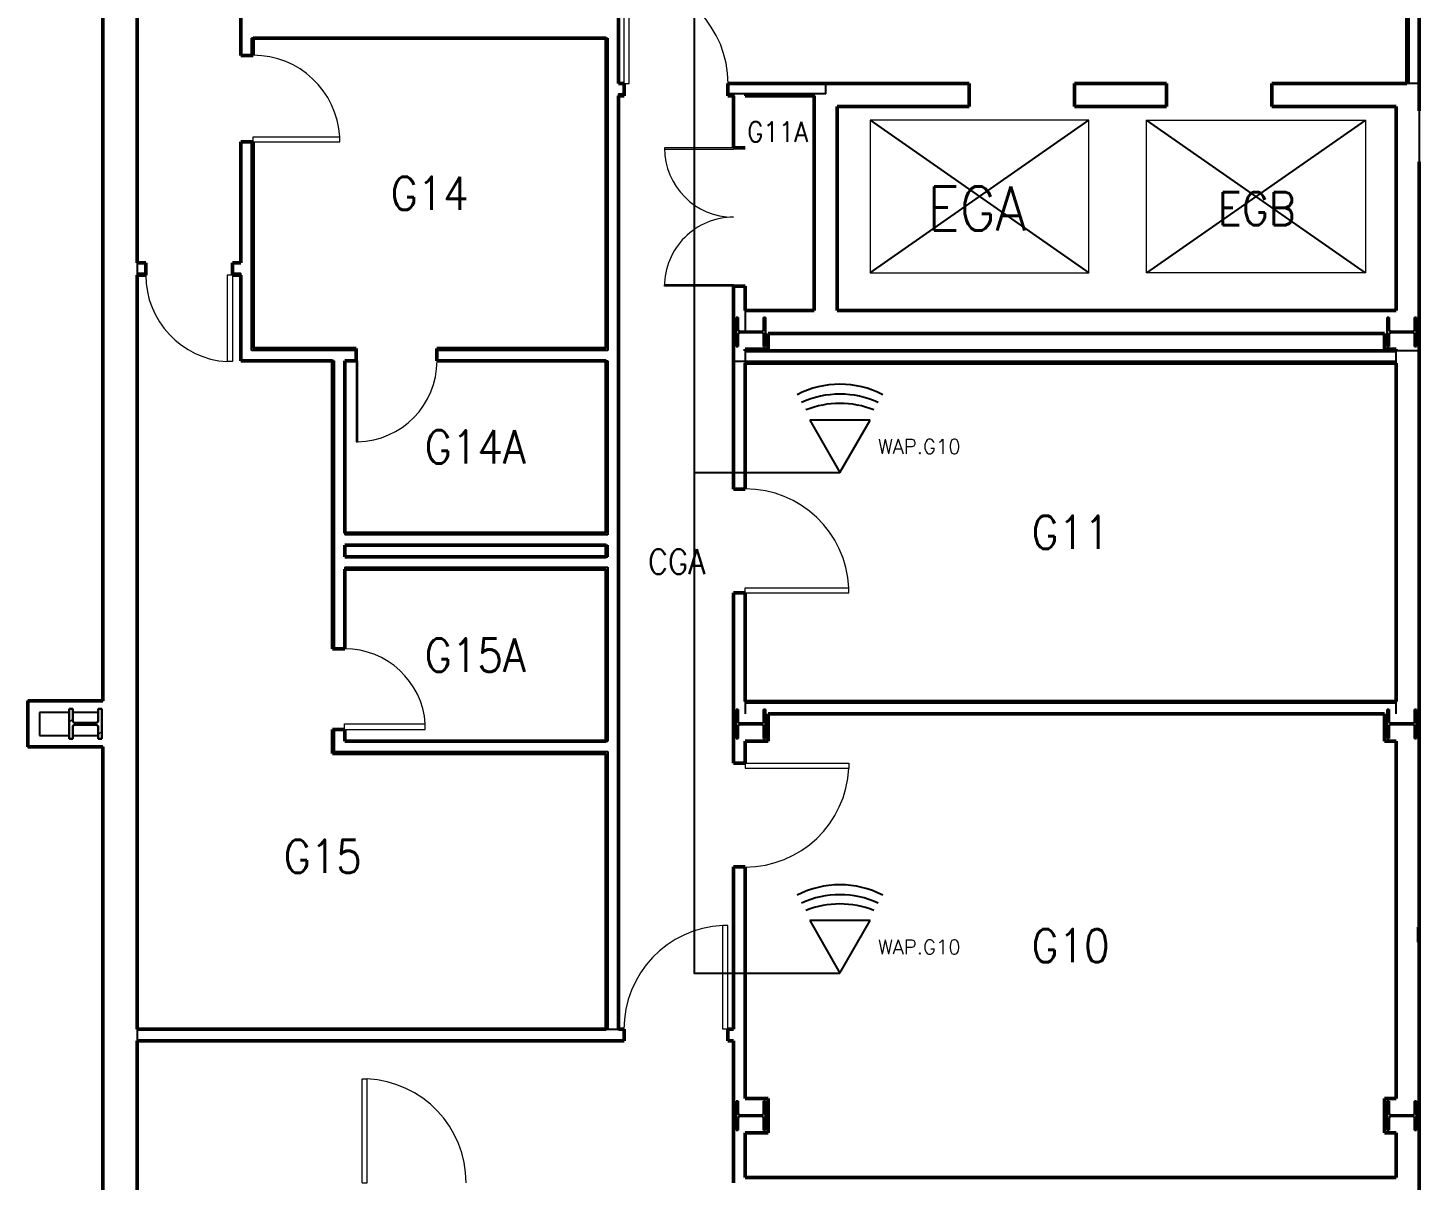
# Model space of a CAD drawing. Header units: inches. Extents: x -460 to 10305, y -938 to 5356.
# Drawn here: x -25.7 to 457.3, y 340.9 to 740.8 of the extents above; entities that cross this region are included whole.
import ezdxf
from ezdxf.enums import TextEntityAlignment as Align

# ---------------------------------------------------------------- set-up
doc = ezdxf.new("R2010")
doc.units = ezdxf.units.IN
doc.header["$MEASUREMENT"] = 0
doc.set_wipeout_variables(frame=1)
doc.layers.add('01-0263-G-DWG-BFP-ARCH$0$SP-COLUMNS', color=40, linetype='Continuous', lineweight=13)
for name, color, linetype in [('01-0263-G-DWG-BFP-ARCH$0$SP-DOOR', 5, 'Continuous'), ('01-0263-G-DWG-BFP-ARCH$0$SP-ELEVATOR', 112, 'Continuous'), ('01-0263-G-DWG-BFP-ARCH$0$SP-GROSS', 30, 'Continuous'), ('01-0263-G-DWG-BFP-ARCH$0$SP-RMNO', 7, 'Continuous'), ('01-0263-G-DWG-BFP-ARCH$0$SP-ROOM', 7, 'Continuous'), ('01-0263-G-DWG-BFP-ARCH$0$SP-WALL', 7, 'Continuous'), ('T-Comm-E-Wireless', 1, 'Continuous'), ('T-Comm-Path', 40, 'Continuous')]:
    doc.layers.add(name, color=color, linetype=linetype)
doc.layers.get('01-0263-G-DWG-BFP-ARCH$0$SP-ROOM').off()
doc.styles.add('01-0263-G-DWG-BFP-ARCH$0$ROMANS', font='ROMANS.shx', dxfattribs={"width": 0.9})
doc.styles.add('3-32', font='SIMPLEX.shx', dxfattribs={"height": 9})

# ---------------------------------------------------------------- blocks, each defined once
blk = doc.blocks.new('01-0263-G-DWG-BFP-ARCH$0$W-Wide Flange-Column - W10X112-V2-GROUND FLOOR - PROPOSED')
at = {"layer": '01-0263-G-DWG-BFP-ARCH$0$SP-COLUMNS', "lineweight": 9}
h = blk.add_hatch(dxfattribs=at)
h.set_pattern_fill('FP_9', color=256, style=0, pattern_type=2)
h.set_pattern_definition([(315, (223.028, -714.6), (9.50352, 9.50352), []), (315, (237.428, -714.6), (9.50352, 9.50352), [])])
h.paths.add_polyline_path([(-5.21, 4.43), (-1.07, 4.43), (-0.58, 4.23), (-0.38, 3.74), (-0.38, -3.74), (-0.58, -4.23), (-1.07, -4.43), (-5.21, -4.43), (-5.21, -5.68), (5.21, -5.68), (5.21, -4.43), (1.07, -4.43), (0.58, -4.23), (0.38, -3.74), (0.38, 3.74), (0.58, 4.23), (1.07, 4.43), (5.21, 4.43), (5.21, 5.68), (-5.21, 5.68)], flags=0)
at = {"layer": '01-0263-G-DWG-BFP-ARCH$0$SP-COLUMNS', "lineweight": 30}
for p, q in [((5.21, 5.68), (-5.21, 5.68)), ((-5.21, 5.68), (-5.21, 4.43)), ((5.21, 4.43), (5.21, 5.68)), ((-5.21, 4.43), (-1.07, 4.43)), ((-0.38, 3.74), (-0.38, -3.74)), ((0.38, -3.74), (0.38, 3.74)), ((1.07, 4.43), (5.21, 4.43)), ((-1.07, -4.43), (-5.21, -4.43)), ((-5.21, -4.43), (-5.21, -5.68)), ((5.21, -4.43), (1.07, -4.43)), ((5.21, -5.68), (5.21, -4.43)), ((-5.21, -5.68), (5.21, -5.68))]:
    blk.add_line(p, q, dxfattribs=at)
for centre, start, end in [((-1.07, 3.74), 0, 90), ((1.07, 3.74), 90, 180), ((-1.07, -3.74), 270, 0), ((1.07, -3.74), 180, 270)]:
    blk.add_arc(centre, 0.688, start, end, dxfattribs=at)
blk = doc.blocks.new('01-0263-G-DWG-BFP-ARCH$0$W-Wide Flange-Column - W10X60-V22-GROUND FLOOR - PROPOSED')
at = {"layer": '01-0263-G-DWG-BFP-ARCH$0$SP-COLUMNS', "lineweight": 9}
h = blk.add_hatch(dxfattribs=at)
h.set_pattern_fill('FP_32', color=256, style=0, pattern_type=2)
h.set_pattern_definition([(315, (223.028, -483.6), (9.5035, 9.5035), []), (315, (237.428, -483.6), (9.5035, 9.5035), [])])
h.paths.add_polyline_path([(-5.04, -4.43), (-5.04, -5.11), (5.04, -5.11), (5.04, -4.43), (0.9, -4.43), (0.41, -4.23), (0.21, -3.73), (0.21, 3.73), (0.41, 4.23), (0.9, 4.43), (5.04, 4.43), (5.04, 5.11), (-5.04, 5.11), (-5.04, 4.43), (-0.91, 4.43), (-0.41, 4.23), (-0.21, 3.73), (-0.21, -3.73), (-0.41, -4.23), (-0.91, -4.43)], flags=0)
at = {"layer": '01-0263-G-DWG-BFP-ARCH$0$SP-COLUMNS', "lineweight": 30}
for p, q in [((5.04, 5.11), (-5.04, 5.11)), ((-5.04, 5.11), (-5.04, 4.43)), ((5.04, 4.43), (5.04, 5.11)), ((-5.04, 4.43), (-0.91, 4.43)), ((-0.21, 3.73), (-0.21, -3.73)), ((0.21, -3.73), (0.21, 3.73)), ((0.9, 4.43), (5.04, 4.43)), ((-0.91, -4.43), (-5.04, -4.43)), ((-5.04, -4.43), (-5.04, -5.11)), ((5.04, -4.43), (0.9, -4.43)), ((5.04, -5.11), (5.04, -4.43)), ((-5.04, -5.11), (5.04, -5.11))]:
    blk.add_line(p, q, dxfattribs=at)
for centre, start, end in [((-0.91, 3.73), 0, 90), ((0.9, 3.73), 90, 180), ((-0.91, -3.73), 270, 0), ((0.9, -3.73), 180, 270)]:
    blk.add_arc(centre, 0.695, start, end, dxfattribs=at)
blk = doc.blocks.new('01-0263-G-DWG-BFP-ARCH$0$W-Wide Flange-Column - W10X60-V23-GROUND FLOOR - PROPOSED')
at = {"layer": '01-0263-G-DWG-BFP-ARCH$0$SP-COLUMNS', "lineweight": 9}
h = blk.add_hatch(dxfattribs=at)
h.set_pattern_fill('FP_33', color=256, style=0, pattern_type=2)
h.set_pattern_definition([(315, (223.028, -257.6), (9.5035, 9.5035), []), (315, (237.428, -257.6), (9.5035, 9.5035), [])])
h.paths.add_polyline_path([(-5.04, 4.43), (-0.91, 4.43), (-0.41, 4.23), (-0.21, 3.73), (-0.21, -3.73), (-0.41, -4.23), (-0.91, -4.43), (-5.04, -4.43), (-5.04, -5.11), (5.04, -5.11), (5.04, -4.43), (0.9, -4.43), (0.41, -4.23), (0.21, -3.73), (0.21, 3.73), (0.41, 4.23), (0.9, 4.43), (5.04, 4.43), (5.04, 5.11), (-5.04, 5.11)], flags=0)
at = {"layer": '01-0263-G-DWG-BFP-ARCH$0$SP-COLUMNS', "lineweight": 30}
for p, q in [((5.04, 5.11), (-5.04, 5.11)), ((-5.04, 5.11), (-5.04, 4.43)), ((5.04, 4.43), (5.04, 5.11)), ((-5.04, 4.43), (-0.91, 4.43)), ((-0.21, 3.73), (-0.21, -3.73)), ((0.21, -3.73), (0.21, 3.73)), ((0.9, 4.43), (5.04, 4.43)), ((-0.91, -4.43), (-5.04, -4.43)), ((-5.04, -4.43), (-5.04, -5.11)), ((5.04, -4.43), (0.9, -4.43)), ((5.04, -5.11), (5.04, -4.43)), ((-5.04, -5.11), (5.04, -5.11))]:
    blk.add_line(p, q, dxfattribs=at)
for centre, start, end in [((-0.91, 3.73), 0, 90), ((0.9, 3.73), 90, 180), ((-0.91, -3.73), 270, 0), ((0.9, -3.73), 180, 270)]:
    blk.add_arc(centre, 0.695, start, end, dxfattribs=at)
blk = doc.blocks.new('01-0263-G-DWG-BFP-ARCH$0$W-Wide Flange-Column - W10X60-V24-GROUND FLOOR - PROPOSED')
at = {"layer": '01-0263-G-DWG-BFP-ARCH$0$SP-COLUMNS', "lineweight": 9}
h = blk.add_hatch(dxfattribs=at)
h.set_pattern_fill('FP_34', color=256, style=0, pattern_type=2)
h.set_pattern_definition([(315, (359.028, -483.6), (9.50352, 9.50352), []), (315, (373.428, -483.6), (9.50352, 9.50352), [])])
h.paths.add_polyline_path([(-5.04, -5.11), (5.04, -5.11), (5.04, -4.43), (0.9, -4.43), (0.41, -4.23), (0.21, -3.73), (0.21, 3.73), (0.41, 4.23), (0.9, 4.43), (5.04, 4.43), (5.04, 5.11), (-5.04, 5.11), (-5.04, 4.43), (-0.91, 4.43), (-0.41, 4.23), (-0.21, 3.73), (-0.21, -3.73), (-0.41, -4.23), (-0.91, -4.43), (-5.04, -4.43)], flags=0)
at = {"layer": '01-0263-G-DWG-BFP-ARCH$0$SP-COLUMNS', "lineweight": 30}
for p, q in [((5.04, 5.11), (-5.04, 5.11)), ((-5.04, 5.11), (-5.04, 4.43)), ((5.04, 4.43), (5.04, 5.11)), ((-5.04, 4.43), (-0.91, 4.43)), ((-0.21, 3.73), (-0.21, -3.73)), ((0.21, -3.73), (0.21, 3.73)), ((0.9, 4.43), (5.04, 4.43)), ((-0.91, -4.43), (-5.04, -4.43)), ((-5.04, -4.43), (-5.04, -5.11)), ((5.04, -4.43), (0.9, -4.43)), ((5.04, -5.11), (5.04, -4.43)), ((-5.04, -5.11), (5.04, -5.11))]:
    blk.add_line(p, q, dxfattribs=at)
for centre, start, end in [((-0.91, 3.73), 0, 90), ((0.9, 3.73), 90, 180), ((-0.91, -3.73), 270, 0), ((0.9, -3.73), 180, 270)]:
    blk.add_arc(centre, 0.695, start, end, dxfattribs=at)
blk = doc.blocks.new('01-0263-G-DWG-BFP-ARCH$0$W-Wide Flange-Column - W10X60-V25-GROUND FLOOR - PROPOSED')
at = {"layer": '01-0263-G-DWG-BFP-ARCH$0$SP-COLUMNS', "lineweight": 9}
h = blk.add_hatch(dxfattribs=at)
h.set_pattern_fill('FP_35', color=256, style=0, pattern_type=2)
h.set_pattern_definition([(315, (359.028, -257.6), (9.5035, 9.5035), []), (315, (373.428, -257.6), (9.5035, 9.5035), [])])
h.paths.add_polyline_path([(-5.04, -5.11), (5.04, -5.11), (5.04, -4.43), (0.9, -4.43), (0.41, -4.23), (0.21, -3.73), (0.21, 3.73), (0.41, 4.23), (0.9, 4.43), (5.04, 4.43), (5.04, 5.11), (-5.04, 5.11), (-5.04, 4.43), (-0.91, 4.43), (-0.41, 4.23), (-0.21, 3.73), (-0.21, -3.73), (-0.41, -4.23), (-0.91, -4.43), (-5.04, -4.43)], flags=0)
at = {"layer": '01-0263-G-DWG-BFP-ARCH$0$SP-COLUMNS', "lineweight": 30}
for p, q in [((5.04, 5.11), (-5.04, 5.11)), ((-5.04, 5.11), (-5.04, 4.43)), ((5.04, 4.43), (5.04, 5.11)), ((-5.04, 4.43), (-0.91, 4.43)), ((-0.21, 3.73), (-0.21, -3.73)), ((0.21, -3.73), (0.21, 3.73)), ((0.9, 4.43), (5.04, 4.43)), ((-0.91, -4.43), (-5.04, -4.43)), ((-5.04, -4.43), (-5.04, -5.11)), ((5.04, -4.43), (0.9, -4.43)), ((5.04, -5.11), (5.04, -4.43)), ((-5.04, -5.11), (5.04, -5.11))]:
    blk.add_line(p, q, dxfattribs=at)
for centre, start, end in [((-0.91, 3.73), 0, 90), ((0.9, 3.73), 90, 180), ((-0.91, -3.73), 270, 0), ((0.9, -3.73), 180, 270)]:
    blk.add_arc(centre, 0.695, start, end, dxfattribs=at)
blk = doc.blocks.new('01-0263-G-DWG-BFP-ARCH$0$W-Wide Flange-Column - W10X60-V31-GROUND FLOOR - PROPOSED')
at = {"layer": '01-0263-G-DWG-BFP-ARCH$0$SP-COLUMNS', "lineweight": 9}
h = blk.add_hatch(dxfattribs=at)
h.set_pattern_fill('FP_42', color=256, style=0, pattern_type=2)
h.set_pattern_definition([(315, (87.028, -483.6), (9.5035, 9.5035), []), (315, (101.428, -483.6), (9.5035, 9.5035), [])])
h.paths.add_polyline_path([(-5.04, 5.11), (-5.04, 4.43), (-0.91, 4.43), (-0.41, 4.23), (-0.21, 3.73), (-0.21, -3.73), (-0.41, -4.23), (-0.91, -4.43), (-5.04, -4.43), (-5.04, -5.11), (5.04, -5.11), (5.04, -4.43), (0.9, -4.43), (0.41, -4.23), (0.21, -3.73), (0.21, 3.73), (0.41, 4.23), (0.9, 4.43), (5.04, 4.43), (5.04, 5.11)], flags=0)
at = {"layer": '01-0263-G-DWG-BFP-ARCH$0$SP-COLUMNS', "lineweight": 30}
for p, q in [((5.04, 5.11), (-5.04, 5.11)), ((-5.04, 5.11), (-5.04, 4.43)), ((5.04, 4.43), (5.04, 5.11)), ((-5.04, 4.43), (-0.91, 4.43)), ((-0.21, 3.73), (-0.21, -3.73)), ((0.21, -3.73), (0.21, 3.73)), ((0.9, 4.43), (5.04, 4.43)), ((-0.91, -4.43), (-5.04, -4.43)), ((-5.04, -4.43), (-5.04, -5.11)), ((5.04, -4.43), (0.9, -4.43)), ((5.04, -5.11), (5.04, -4.43)), ((-5.04, -5.11), (5.04, -5.11))]:
    blk.add_line(p, q, dxfattribs=at)
for centre, start, end in [((-0.91, 3.73), 0, 90), ((0.9, 3.73), 90, 180), ((-0.91, -3.73), 270, 0), ((0.9, -3.73), 180, 270)]:
    blk.add_arc(centre, 0.695, start, end, dxfattribs=at)
blk = doc.blocks.new('01-0263-G-DWG-BFP-ARCH$0$W-Wide Flange-Column - W10X60-V32-GROUND FLOOR - PROPOSED')
at = {"layer": '01-0263-G-DWG-BFP-ARCH$0$SP-COLUMNS', "lineweight": 9}
h = blk.add_hatch(dxfattribs=at)
h.set_pattern_fill('FP_43', color=256, style=0, pattern_type=2)
h.set_pattern_definition([(315, (87.028, -257.6), (9.5035, 9.5035), []), (315, (101.428, -257.6), (9.5035, 9.5035), [])])
h.paths.add_polyline_path([(-5.04, 5.11), (-5.04, 4.43), (-0.91, 4.43), (-0.41, 4.23), (-0.21, 3.73), (-0.21, -3.73), (-0.41, -4.23), (-0.91, -4.43), (-5.04, -4.43), (-5.04, -5.11), (5.04, -5.11), (5.04, -4.43), (0.9, -4.43), (0.41, -4.23), (0.21, -3.73), (0.21, 3.73), (0.41, 4.23), (0.9, 4.43), (5.04, 4.43), (5.04, 5.11)], flags=0)
at = {"layer": '01-0263-G-DWG-BFP-ARCH$0$SP-COLUMNS', "lineweight": 30}
for p, q in [((5.04, 5.11), (-5.04, 5.11)), ((-5.04, 5.11), (-5.04, 4.43)), ((5.04, 4.43), (5.04, 5.11)), ((-5.04, 4.43), (-0.91, 4.43)), ((-0.21, 3.73), (-0.21, -3.73)), ((0.21, -3.73), (0.21, 3.73)), ((0.9, 4.43), (5.04, 4.43)), ((-0.91, -4.43), (-5.04, -4.43)), ((-5.04, -4.43), (-5.04, -5.11)), ((5.04, -4.43), (0.9, -4.43)), ((5.04, -5.11), (5.04, -4.43)), ((-5.04, -5.11), (5.04, -5.11))]:
    blk.add_line(p, q, dxfattribs=at)
for centre, start, end in [((-0.91, 3.73), 0, 90), ((0.9, 3.73), 90, 180), ((-0.91, -3.73), 270, 0), ((0.9, -3.73), 180, 270)]:
    blk.add_arc(centre, 0.695, start, end, dxfattribs=at)
blk = doc.blocks.new('01-0263-G-DWG-BFP-ARCH$0$Single-Flush - 3_ x 7_ FR-2448835-GROUND FLOOR - PROPOSED')
at = {"layer": '01-0263-G-DWG-BFP-ARCH$0$SP-DOOR', "lineweight": 20}
for p, q in [((16.25, -2), (16.25, -38.02)), ((18, -2), (16.25, -2)), ((18, -2), (18, -38.02)), ((18, -38.02), (16.25, -38.02))]:
    blk.add_line(p, q, dxfattribs=at)
at = {"layer": '01-0263-G-DWG-BFP-ARCH$0$SP-DOOR', "lineweight": 9}
blk.add_arc((18, -2), 36.07, 180, 267.2188, dxfattribs=at)
blk = doc.blocks.new('01-0263-G-DWG-BFP-ARCH$0$Single-Flush - 3_ x 7_ FR-2448812-GROUND FLOOR - PROPOSED')
at = {"layer": '01-0263-G-DWG-BFP-ARCH$0$SP-DOOR', "lineweight": 20}
for p, q in [((16.25, 2), (16.25, 38.02)), ((18, 38.02), (16.25, 38.02)), ((18, 2), (18, 38.02)), ((18, 2), (16.25, 2))]:
    blk.add_line(p, q, dxfattribs=at)
at = {"layer": '01-0263-G-DWG-BFP-ARCH$0$SP-DOOR', "lineweight": 9}
blk.add_arc((18, 2), 36.07, 92.7812, 180, dxfattribs=at)
blk = doc.blocks.new('01-0263-G-DWG-BFP-ARCH$0$W-8 DOOR - 2_4_ x 6_8_-312842-GROUND FLOOR - PROPOSED')
at = {"layer": '01-0263-G-DWG-BFP-ARCH$0$SP-DOOR', "lineweight": 20}
for p, q in [((12, 2.12), (12, 30.12)), ((14, 30.12), (12, 30.12)), ((14, 2.12), (14, 30.12)), ((14, 2.12), (12, 2.12))]:
    blk.add_line(p, q, dxfattribs=at)
at = {"layer": '01-0263-G-DWG-BFP-ARCH$0$SP-DOOR', "lineweight": 9}
blk.add_arc((14, 2.12), 28.07, 94.0863, 180, dxfattribs=at)
blk = doc.blocks.new('01-0263-G-DWG-BFP-ARCH$0$Single-Flush - 2_6_ x 6_8_-310897-GROUND FLOOR - PROPOSED')
at = {"layer": '01-0263-G-DWG-BFP-ARCH$0$SP-DOOR', "lineweight": 20}
for p, q in [((13.25, -2.12), (13.25, -32.14)), ((15, -2.12), (13.25, -2.12)), ((15, -2.12), (15, -32.14)), ((15, -32.14), (13.25, -32.14))]:
    blk.add_line(p, q, dxfattribs=at)
at = {"layer": '01-0263-G-DWG-BFP-ARCH$0$SP-DOOR', "lineweight": 9}
blk.add_arc((15, -2.12), 30.07, 180, 266.6633, dxfattribs=at)
blk = doc.blocks.new('01-0263-G-DWG-BFP-ARCH$0$W-8 DOOR - 2_4_ x 6_8_ x 1_2_-327045-GROUND FLOOR - PROPOSED')
at = {"layer": '01-0263-G-DWG-BFP-ARCH$0$SP-DOOR', "lineweight": 20}
for p, q in [((13.5, 2.12), (13.5, 30.19)), ((14, 30.19), (13.5, 30.19)), ((14, 2.12), (14, 30.19)), ((14, 2.12), (13.5, 2.12))]:
    blk.add_line(p, q, dxfattribs=at)
at = {"layer": '01-0263-G-DWG-BFP-ARCH$0$SP-DOOR', "lineweight": 9}
blk.add_arc((14, 2.12), 28.07, 91.0208, 180, dxfattribs=at)
blk = doc.blocks.new('01-0263-G-DWG-BFP-ARCH$0$Single-Flush - 2_6_ x 6_8_-327092-GROUND FLOOR - PROPOSED')
at = {"layer": '01-0263-G-DWG-BFP-ARCH$0$SP-DOOR', "lineweight": 20}
for p, q in [((13.25, 2.12), (13.25, 32.14)), ((15, 32.14), (13.25, 32.14)), ((15, 2.12), (15, 32.14)), ((15, 2.12), (13.25, 2.12))]:
    blk.add_line(p, q, dxfattribs=at)
at = {"layer": '01-0263-G-DWG-BFP-ARCH$0$SP-DOOR', "lineweight": 9}
blk.add_arc((15, 2.12), 30.07, 93.3367, 180, dxfattribs=at)
blk = doc.blocks.new('01-0263-G-DWG-BFP-ARCH$0$W-1 DOOR - 3_0_ x 6_8_-309450-GROUND FLOOR - PROPOSED')
at = {"layer": '01-0263-G-DWG-BFP-ARCH$0$SP-DOOR', "lineweight": 20}
for p, q in [((16.25, -2.12), (16.25, -38.15)), ((18, -2.12), (16.25, -2.12)), ((18, -2.12), (18, -38.15)), ((18, -38.15), (16.25, -38.15))]:
    blk.add_line(p, q, dxfattribs=at)
at = {"layer": '01-0263-G-DWG-BFP-ARCH$0$SP-DOOR', "lineweight": 9}
blk.add_arc((18, -2.12), 36.07, 180, 267.2188, dxfattribs=at)
blk = doc.blocks.new('01-0263-G-DWG-BFP-ARCH$0$Double-Flush - 2_0_ x 6_8_ x 1_2_-2448836-GROUND FLOOR - PROPOSED')
at = {"layer": '01-0263-G-DWG-BFP-ARCH$0$SP-DOOR', "lineweight": 20}
for p, q in [((-24, 26), (-23.5, 26)), ((-24, 2), (-24, 26)), ((-23.5, 2), (-23.5, 26)), ((23.5, 2), (23.5, 25.99)), ((24, 2), (24, 26)), ((-24, 2), (-23.5, 2)), ((24, 2), (23.5, 2))]:
    blk.add_line(p, q, dxfattribs=at)
at = {"layer": '01-0263-G-DWG-BFP-ARCH$0$SP-DOOR', "lineweight": 9}
for centre, start, end in [((-24, 2), 0, 90), ((24, 2), 90, 180)]:
    blk.add_arc(centre, 24, start, end, dxfattribs=at)
blk = doc.blocks.new('01-0263-G-DWG-BFP-ARCH$0$Single-Flush - 3_0_ x 6_8_-2500033-GROUND FLOOR - PROPOSED')
at = {"layer": '01-0263-G-DWG-BFP-ARCH$0$SP-DOOR', "lineweight": 20}
for p, q in [((16.25, 2), (16.25, 38.02)), ((18, 38.02), (16.25, 38.02)), ((18, 2), (18, 38.02)), ((18, 2), (16.25, 2))]:
    blk.add_line(p, q, dxfattribs=at)
at = {"layer": '01-0263-G-DWG-BFP-ARCH$0$SP-DOOR', "lineweight": 9}
blk.add_arc((18, 2), 36.07, 92.7812, 180, dxfattribs=at)
blk = doc.blocks.new('01-0263-G-DWG-BFP-ARCH$0$Single-Flush - 3_ x 7_-4530761-GROUND FLOOR - PROPOSED')
at = {"layer": '01-0263-G-DWG-BFP-ARCH$0$SP-DOOR', "lineweight": 20}
for p, q in [((16.25, -2.62), (16.25, -38.65)), ((18, -2.62), (16.25, -2.62)), ((18, -2.62), (18, -38.65)), ((18, -38.65), (16.25, -38.65))]:
    blk.add_line(p, q, dxfattribs=at)
at = {"layer": '01-0263-G-DWG-BFP-ARCH$0$SP-DOOR', "lineweight": 9}
blk.add_arc((18, -2.62), 36.07, 180, 267.2188, dxfattribs=at)
blk = doc.blocks.new('01-0263-G-DWG-BFP-ARCH$0$Elevator_Generic - Elevator_Generic-2490670-GROUND FLOOR - PROPOSED')
at = {"layer": '01-0263-G-DWG-BFP-ARCH$0$SP-ELEVATOR'}
for p, q in [((0, 53), (76, 0)), ((0, 0), (76, 53))]:
    blk.add_line(p, q, dxfattribs=at)
at = {"layer": '01-0263-G-DWG-BFP-ARCH$0$SP-ELEVATOR', "lineweight": 20}
for p, q in [((76, 53), (0, 53)), ((0, 53), (0, 0)), ((76, 0), (76, 53)), ((0, 0), (76, 0))]:
    blk.add_line(p, q, dxfattribs=at)
blk = doc.blocks.new('01-0263-G-DWG-BFP-ARCH$0$Elevator_Generic - Elevator_Generic-2490671-GROUND FLOOR - PROPOSED')
at = {"layer": '01-0263-G-DWG-BFP-ARCH$0$SP-ELEVATOR'}
for p, q in [((0, -53), (76, 0)), ((0, 0), (76, -53))]:
    blk.add_line(p, q, dxfattribs=at)
at = {"layer": '01-0263-G-DWG-BFP-ARCH$0$SP-ELEVATOR', "lineweight": 20}
for p, q in [((0, 0), (76, 0)), ((0, -53), (0, 0)), ((76, 0), (76, -53)), ((76, -53), (0, -53))]:
    blk.add_line(p, q, dxfattribs=at)
blk = doc.blocks.new('01-0263-G-DWG-BFP-ARCH$0$FMGRM1')
at = {"style": '01-0263-G-DWG-BFP-ARCH$0$ROMANS', "width": 0.9}
for tag, p in [('RMAREA', (0, -0.2836)), ('DATA1', (0, -0.443)), ('DATA2', (0, -0.6024)), ('DATA3', (0, -0.7618)), ('DATA4', (0, -0.9213)), ('DATA5', (0, -1.0807))]:
    blk.add_attdef(tag, text='', height=0.1172, dxfattribs=at).set_placement(p, align=Align.CENTER)
at = {"linetype": 'Continuous'}
blk.add_wipeout([(-0.375, -0.125), (0.375, -0.125), (0.375, 0.125), (-0.375, 0.125)], dxfattribs=at)
at = {"layer": '01-0263-G-DWG-BFP-ARCH$0$SP-RMNO', "style": '01-0263-G-DWG-BFP-ARCH$0$ROMANS', "width": 0.9}
blk.add_attdef('RMNUMB', text='', height=0.16, dxfattribs=at).set_placement((0, 0), align=Align.MIDDLE)
blk = doc.blocks.new('01-0263-G-DWG-BFP-ARCH', base_point=(1295.16, 1352.86))
at = {"layer": '01-0263-G-DWG-BFP-ARCH$0$SP-WALL', "lineweight": 50}
for p, q in [((1307.16, 2008.86), (1307.16, 2290.86)), ((1343.16, 2242.24), (1343.16, 2080.86)), ((1474.16, 2071.11), (1474.16, 2244.86)), ((1752.16, 2061.65), (1752.16, 2126.86)), ((1295.16, 2112.86), (1295.16, 1856.86)), ((1747.91, 2114.86), (1747.91, 2071.11)), ((1347.41, 2086.86), (1469.91, 2086.86)), ((1347.41, 2080.86), (1347.41, 2086.86)), ((1469.91, 2086.86), (1469.91, 1979.11)), ((1343.16, 2080.86), (1347.41, 2080.86)), ((1476.16, 2071.11), (1474.16, 2071.11)), ((1476.16, 2066.86), (1476.16, 2071.11)), ((1512.16, 2071.11), (1512.16, 2066.86)), ((1595.97, 2071.11), (1512.16, 2071.11)), ((1595.97, 2063.11), (1595.97, 2071.11)), ((1664.47, 2071.11), (1632.47, 2071.11)), ((1632.47, 2071.11), (1632.47, 2063.11)), ((1664.47, 2063.11), (1664.47, 2071.11)), ((1747.91, 2071.11), (1700.97, 2071.11)), ((1700.97, 2071.11), (1700.97, 2063.11)), ((1474.16, 1742.86), (1474.16, 2066.86)), ((1474.16, 2066.86), (1476.16, 2066.86)), ((1512.16, 2066.86), (1514.16, 2066.86)), ((1514.16, 2066.86), (1514.16, 2048.74)), ((1518.16, 2066.86), (1542.16, 2066.86)), ((1542.16, 2066.86), (1542.16, 1992.36)), ((1550.16, 2063.11), (1595.97, 2063.11)), ((1550.16, 1992.36), (1550.16, 2063.11)), ((1632.47, 2063.11), (1664.47, 2063.11)), ((1700.97, 2063.11), (1744.16, 2063.11)), ((1744.16, 2063.11), (1744.16, 1992.36)), ((1343.16, 2050.86), (1343.16, 2008.86)), ((1347.41, 2050.86), (1343.16, 2050.86)), ((1347.41, 1979.11), (1347.41, 2050.86)), ((1514.16, 2048.74), (1518.16, 2048.74)), ((1752.16, 2043.98), (1752.16, 1429.11)), ((1310.16, 2008.86), (1307.16, 2008.86)), ((1307.16, 2004.61), (1310.16, 2004.61)), ((1307.16, 1742.86), (1307.16, 2004.61)), ((1310.16, 2004.61), (1310.16, 2008.86)), ((1343.16, 2008.86), (1340.16, 2008.86)), ((1340.16, 2008.86), (1340.16, 2004.61)), ((1340.16, 2004.61), (1343.16, 2004.61)), ((1343.16, 2004.61), (1343.16, 1974.86)), ((1514.16, 2000.74), (1514.16, 1930.36)), ((1518.16, 2000.74), (1514.16, 2000.74)), ((1518.16, 1992.36), (1518.16, 2000.74)), ((1542.16, 1992.36), (1518.16, 1992.36)), ((1744.16, 1992.36), (1550.16, 1992.36)), ((1526.16, 1984.36), (1740.16, 1984.36)), ((1526.16, 1978.86), (1526.16, 1984.36)), ((1740.16, 1984.36), (1740.16, 1978.86)), ((1383.16, 1979.11), (1347.41, 1979.11)), ((1383.16, 1974.86), (1383.16, 1979.11)), ((1469.91, 1979.11), (1411.16, 1979.11)), ((1411.16, 1979.11), (1411.16, 1974.86)), ((1518.16, 1978.36), (1518.16, 1978.86)), ((1518.16, 1978.86), (1526.16, 1978.86)), ((1744.16, 1978.36), (1518.16, 1978.36)), ((1740.16, 1978.86), (1744.16, 1978.86)), ((1744.16, 1978.86), (1744.16, 1978.36)), ((1343.16, 1974.86), (1374.91, 1974.86)), ((1374.91, 1974.86), (1374.91, 1874.86)), ((1379.16, 1974.86), (1383.16, 1974.86)), ((1379.16, 1915.11), (1379.16, 1974.86)), ((1411.16, 1974.86), (1469.91, 1974.86)), ((1469.91, 1974.86), (1469.91, 1915.11)), ((1518.16, 1930.36), (1518.16, 1974.11)), ((1518.16, 1974.11), (1744.16, 1974.11)), ((1744.16, 1974.11), (1744.16, 1856.61)), ((1514.16, 1930.36), (1518.16, 1930.36)), ((1469.91, 1915.11), (1379.16, 1915.11)), ((1379.16, 1910.86), (1469.91, 1910.86)), ((1379.16, 1906.86), (1379.16, 1910.86)), ((1469.91, 1910.86), (1469.91, 1906.86)), ((1469.91, 1906.86), (1379.16, 1906.86)), ((1379.16, 1902.61), (1469.91, 1902.61)), ((1379.16, 1874.86), (1379.16, 1902.61)), ((1469.91, 1902.61), (1469.91, 1842.86)), ((1514.16, 1894.36), (1514.16, 1835.24)), ((1518.16, 1894.36), (1514.16, 1894.36)), ((1518.16, 1856.61), (1518.16, 1894.36)), ((1374.91, 1874.86), (1379.16, 1874.86)), ((1295.16, 1856.86), (1269.16, 1856.86)), ((1269.16, 1856.86), (1269.16, 1840.86)), ((1744.16, 1856.61), (1518.16, 1856.61)), ((1526.16, 1852.36), (1740.16, 1852.36)), ((1526.16, 1842.86), (1526.16, 1852.36)), ((1740.16, 1852.36), (1740.16, 1842.86)), ((1379.16, 1846.86), (1374.91, 1846.86)), ((1374.91, 1846.86), (1374.91, 1838.61)), ((1379.16, 1842.86), (1379.16, 1846.86)), ((1269.16, 1840.86), (1295.16, 1840.86)), ((1295.16, 1840.86), (1295.16, 1584.86)), ((1469.91, 1842.86), (1379.16, 1842.86)), ((1518.16, 1835.24), (1518.16, 1842.86)), ((1518.16, 1842.86), (1526.16, 1842.86)), ((1740.16, 1842.86), (1744.16, 1842.86)), ((1744.16, 1842.86), (1744.16, 1718.86)), ((1374.91, 1838.61), (1469.91, 1838.61)), ((1469.91, 1838.61), (1469.91, 1742.86)), ((1514.16, 1835.24), (1518.16, 1835.24)), ((1514.16, 1799.24), (1514.16, 1742.86)), ((1518.16, 1799.24), (1514.16, 1799.24)), ((1518.16, 1718.86), (1518.16, 1799.24)), ((1752.16, 1778.31), (1751.91, 1778.31)), ((1751.91, 1778.31), (1751.91, 1773.06)), ((1751.91, 1773.06), (1752.16, 1773.06)), ((1469.91, 1742.86), (1307.16, 1742.86)), ((1307.16, 1364.86), (1307.16, 1738.86)), ((1307.16, 1738.86), (1476.16, 1738.86)), ((1476.16, 1742.86), (1474.16, 1742.86)), ((1476.16, 1738.86), (1476.16, 1742.86)), ((1514.16, 1742.86), (1512.16, 1742.86)), ((1512.16, 1742.86), (1512.16, 1738.86)), ((1512.16, 1738.86), (1514.16, 1738.86)), ((1514.16, 1738.86), (1514.16, 1689.61)), ((1526.16, 1718.86), (1518.16, 1718.86)), ((1526.16, 1706.86), (1526.16, 1718.86)), ((1744.16, 1718.86), (1740.16, 1718.86)), ((1740.16, 1718.86), (1740.16, 1706.86)), ((1518.16, 1691.36), (1518.16, 1706.86)), ((1518.16, 1706.86), (1526.16, 1706.86)), ((1740.16, 1706.86), (1744.16, 1706.86)), ((1744.16, 1706.86), (1744.16, 1691.36)), ((1744.16, 1691.36), (1518.16, 1691.36))]:
    blk.add_line(p, q, dxfattribs=at)
at = {"layer": '01-0263-G-DWG-BFP-ARCH$0$SP-WALL'}
for p, q in [((1748.53, 2115.49), (1748.53, 2071.11)), ((1347.41, 2086.86), (1346.78, 2086.86)), ((1346.78, 2080.86), (1346.78, 2086.86)), ((1469.91, 2086.86), (1470.53, 2086.86)), ((1470.53, 2086.86), (1470.53, 1978.49)), ((1474.16, 2067.49), (1476.16, 2067.49)), ((1474.16, 2067.49), (1474.16, 2066.86)), ((1546.16, 2067.49), (1512.16, 2067.49)), ((1514.16, 2067.49), (1514.16, 2066.86)), ((1518.16, 2066.86), (1518.16, 2067.49)), ((1542.16, 2066.86), (1542.16, 2067.49)), ((1546.16, 2067.49), (1546.16, 2071.11)), ((1752.16, 2071.11), (1747.91, 2071.11)), ((1752.16, 2061.65), (1752.16, 2043.98)), ((1346.78, 1978.49), (1346.78, 2050.86)), ((1307.16, 2008.86), (1307.16, 2004.61)), ((1307.16, 2005.24), (1310.16, 2005.24)), ((1340.16, 2005.24), (1343.16, 2005.24)), ((1343.16, 2004.61), (1343.16, 2005.24)), ((1518.16, 1992.36), (1518.16, 1985.07)), ((1518.16, 1984.65), (1518.16, 1984.36)), ((1383.16, 1978.49), (1346.78, 1978.49)), ((1470.53, 1978.49), (1411.16, 1978.49)), ((1518.16, 1978.36), (1518.16, 1974.11)), ((1744.16, 1974.11), (1744.16, 1978.36)), ((1752.16, 1978.36), (1744.16, 1978.36)), ((1375.53, 1974.86), (1374.91, 1974.86)), ((1375.53, 1974.86), (1375.53, 1874.86)), ((1469.91, 1974.86), (1470.53, 1974.86)), ((1470.53, 1974.86), (1470.53, 1914.49)), ((1514.8, 1974.74), (1744.16, 1974.74)), ((1379.16, 1915.11), (1379.16, 1914.49)), ((1470.53, 1914.49), (1379.16, 1914.49)), ((1469.91, 1910.86), (1470.53, 1910.86)), ((1470.53, 1910.86), (1470.53, 1906.86)), ((1379.16, 1903.24), (1470.53, 1903.24)), ((1379.16, 1903.24), (1379.16, 1902.61)), ((1469.91, 1906.86), (1470.53, 1906.86)), ((1470.53, 1903.24), (1470.53, 1842.86)), ((1518.16, 1856.61), (1518.16, 1852.36)), ((1744.16, 1855.99), (1518.16, 1855.99)), ((1744.16, 1852.36), (1744.16, 1856.61)), ((1273.16, 1852.86), (1273.16, 1844.86)), ((1283.48, 1852.86), (1273.16, 1852.86)), ((1293.59, 1852.86), (1284.73, 1852.86)), ((1295.16, 1852.86), (1294.84, 1852.86)), ((1375.53, 1846.86), (1375.53, 1839.24)), ((1273.16, 1844.86), (1283.48, 1844.86)), ((1284.73, 1844.86), (1293.59, 1844.86)), ((1294.84, 1844.86), (1295.16, 1844.86)), ((1469.91, 1842.86), (1470.53, 1842.86)), ((1375.53, 1839.24), (1470.53, 1839.24)), ((1470.53, 1839.24), (1470.53, 1742.86)), ((1307.16, 1742.86), (1307.16, 1738.86)), ((1469.91, 1742.86), (1474.16, 1742.86))]:
    blk.add_line(p, q, dxfattribs=at)
at = {"layer": '01-0263-G-DWG-BFP-ARCH$0$SP-COLUMNS'}
for name, p, rotation in [('01-0263-G-DWG-BFP-ARCH$0$W-Wide Flange-Column - W10X60-V31-GROUND FLOOR - PROPOSED', (1520.16, 1984.86), 89.9999999999999), ('01-0263-G-DWG-BFP-ARCH$0$W-Wide Flange-Column - W10X60-V32-GROUND FLOOR - PROPOSED', (1746.16, 1984.86), 89.9999999999999), ('01-0263-G-DWG-BFP-ARCH$0$W-Wide Flange-Column - W10X112-V2-GROUND FLOOR - PROPOSED', (1289.16, 1848.86), 89.99999999999984), ('01-0263-G-DWG-BFP-ARCH$0$W-Wide Flange-Column - W10X60-V22-GROUND FLOOR - PROPOSED', (1520.16, 1848.86), 89.9999999999999), ('01-0263-G-DWG-BFP-ARCH$0$W-Wide Flange-Column - W10X60-V23-GROUND FLOOR - PROPOSED', (1746.16, 1848.86), 89.99999999999999), ('01-0263-G-DWG-BFP-ARCH$0$W-Wide Flange-Column - W10X60-V24-GROUND FLOOR - PROPOSED', (1520.16, 1712.86), 89.9999999999999), ('01-0263-G-DWG-BFP-ARCH$0$W-Wide Flange-Column - W10X60-V25-GROUND FLOOR - PROPOSED', (1746.16, 1712.86), 89.99999999999999)]:
    blk.add_blockref(name, p, dxfattribs=dict(at, rotation=rotation))
at = {"layer": '01-0263-G-DWG-BFP-ARCH$0$SP-DOOR'}
for name, p, rotation in [('01-0263-G-DWG-BFP-ARCH$0$W-1 DOOR - 3_0_ x 6_8_-309450-GROUND FLOOR - PROPOSED', (1494.16, 2068.99), 180), ('01-0263-G-DWG-BFP-ARCH$0$Single-Flush - 2_6_ x 6_8_-327092-GROUND FLOOR - PROPOSED', (1345.28, 2065.86), 269.9999999999999), ('01-0263-G-DWG-BFP-ARCH$0$Double-Flush - 2_0_ x 6_8_ x 1_2_-2448836-GROUND FLOOR - PROPOSED', (1516.16, 2024.74), 89.99999999999993), ('01-0263-G-DWG-BFP-ARCH$0$W-8 DOOR - 2_4_ x 6_8_ x 1_2_-327045-GROUND FLOOR - PROPOSED', (1397.16, 1976.99), 180), ('01-0263-G-DWG-BFP-ARCH$0$Single-Flush - 3_ x 7_ FR-2448812-GROUND FLOOR - PROPOSED', (1516.16, 1912.36), 269.9999999999999), ('01-0263-G-DWG-BFP-ARCH$0$W-8 DOOR - 2_4_ x 6_8_-312842-GROUND FLOOR - PROPOSED', (1377.03, 1860.86), 269.9999999999999), ('01-0263-G-DWG-BFP-ARCH$0$Single-Flush - 3_ x 7_ FR-2448835-GROUND FLOOR - PROPOSED', (1516.16, 1817.24), 89.99999999999993), ('01-0263-G-DWG-BFP-ARCH$0$Single-Flush - 3_ x 7_-4530761-GROUND FLOOR - PROPOSED', (1403.22, 1686.99), 180)]:
    blk.add_blockref(name, p, dxfattribs=dict(at, rotation=rotation))
for name, p in [('01-0263-G-DWG-BFP-ARCH$0$Single-Flush - 2_6_ x 6_8_-310897-GROUND FLOOR - PROPOSED', (1325.16, 2006.74)), ('01-0263-G-DWG-BFP-ARCH$0$Single-Flush - 3_0_ x 6_8_-2500033-GROUND FLOOR - PROPOSED', (1494.16, 1740.86))]:
    blk.add_blockref(name, p, dxfattribs=at)
at = {"layer": '01-0263-G-DWG-BFP-ARCH$0$SP-ELEVATOR', "lineweight": 20}
blk.add_blockref('01-0263-G-DWG-BFP-ARCH$0$Elevator_Generic - Elevator_Generic-2490670-GROUND FLOOR - PROPOSED', (1561.53, 2005.36), dxfattribs=at)
at = {"layer": '01-0263-G-DWG-BFP-ARCH$0$SP-ELEVATOR', "lineweight": 20, "rotation": 180}
blk.add_blockref('01-0263-G-DWG-BFP-ARCH$0$Elevator_Generic - Elevator_Generic-2490671-GROUND FLOOR - PROPOSED', (1733.53, 2005.36), dxfattribs=at)
at = {"layer": '01-0263-G-DWG-BFP-ARCH$0$SP-ROOM'}
ref = blk.add_blockref('01-0263-G-DWG-BFP-ARCH$0$FMGRM1', (1408.66, 2032.99), dxfattribs=dict(at, xscale=72, yscale=72, zscale=72))
ref.add_attrib('RMNUMB', 'G14', dxfattribs={"layer": '01-0263-G-DWG-BFP-ARCH$0$SP-RMNO', "height": 11.52, "style": '01-0263-G-DWG-BFP-ARCH$0$ROMANS', "width": 0.9}).set_placement((1408.66, 2032.99), align=Align.MIDDLE)
ref = blk.add_blockref('01-0263-G-DWG-BFP-ARCH$0$FMGRM1', (1631.16, 1915.36), dxfattribs=dict(at, xscale=72, yscale=72, zscale=72))
ref.add_attrib('RMNUMB', 'G11', dxfattribs={"layer": '01-0263-G-DWG-BFP-ARCH$0$SP-RMNO', "height": 11.52, "style": '01-0263-G-DWG-BFP-ARCH$0$ROMANS', "width": 0.9}).set_placement((1631.16, 1915.36), align=Align.MIDDLE)
ref = blk.add_blockref('01-0263-G-DWG-BFP-ARCH$0$FMGRM1', (1371.55, 1802.89), dxfattribs=dict(at, xscale=72, yscale=72, zscale=72))
ref.add_attrib('RMNUMB', 'G15', dxfattribs={"layer": '01-0263-G-DWG-BFP-ARCH$0$SP-RMNO', "height": 11.52, "style": '01-0263-G-DWG-BFP-ARCH$0$ROMANS', "width": 0.9}).set_placement((1371.55, 1802.89), align=Align.MIDDLE)
ref = blk.add_blockref('01-0263-G-DWG-BFP-ARCH$0$FMGRM1', (1631.16, 1771.86), dxfattribs=dict(at, xscale=72, yscale=72, zscale=72))
ref.add_attrib('RMNUMB', 'G10', dxfattribs={"layer": '01-0263-G-DWG-BFP-ARCH$0$SP-RMNO', "height": 11.52, "style": '01-0263-G-DWG-BFP-ARCH$0$ROMANS', "width": 0.9}).set_placement((1631.16, 1771.86), align=Align.MIDDLE)
ref = blk.add_blockref('01-0263-G-DWG-BFP-ARCH$0$FMGRM1', (1529.44, 2054.38), dxfattribs=dict(at, xscale=43.2, yscale=43.2, zscale=43.2))
ref.add_attrib('RMNUMB', 'G11A', dxfattribs={"layer": '01-0263-G-DWG-BFP-ARCH$0$SP-RMNO', "height": 6.912, "style": '01-0263-G-DWG-BFP-ARCH$0$ROMANS', "width": 0.9}).set_placement((1529.44, 2054.38), align=Align.MIDDLE)
ref = blk.add_blockref('01-0263-G-DWG-BFP-ARCH$0$FMGRM1', (1695.73, 2027.7), dxfattribs=dict(at, xscale=72, yscale=72, zscale=72))
ref.add_attrib('RMNUMB', 'EGB', dxfattribs={"layer": '01-0263-G-DWG-BFP-ARCH$0$SP-RMNO', "height": 11.52, "style": '01-0263-G-DWG-BFP-ARCH$0$ROMANS', "width": 0.9}).set_placement((1695.73, 2027.7), align=Align.MIDDLE)
ref = blk.add_blockref('01-0263-G-DWG-BFP-ARCH$0$FMGRM1', (1424.53, 1944.99), dxfattribs=dict(at, xscale=72, yscale=72, zscale=72))
ref.add_attrib('RMNUMB', 'G14A', dxfattribs={"layer": '01-0263-G-DWG-BFP-ARCH$0$SP-RMNO', "height": 11.52, "style": '01-0263-G-DWG-BFP-ARCH$0$ROMANS', "width": 0.9}).set_placement((1424.53, 1944.99), align=Align.MIDDLE)
ref = blk.add_blockref('01-0263-G-DWG-BFP-ARCH$0$FMGRM1', (1494.41, 1905.17), dxfattribs=dict(at, xscale=54, yscale=54, zscale=54))
ref.add_attrib('RMNUMB', 'CGA', dxfattribs={"layer": '01-0263-G-DWG-BFP-ARCH$0$SP-RMNO', "height": 8.64, "style": '01-0263-G-DWG-BFP-ARCH$0$ROMANS', "width": 0.9}).set_placement((1494.41, 1905.17), align=Align.MIDDLE)
ref = blk.add_blockref('01-0263-G-DWG-BFP-ARCH$0$FMGRM1', (1424.53, 1872.74), dxfattribs=dict(at, xscale=72, yscale=72, zscale=72))
ref.add_attrib('RMNUMB', 'G15A', dxfattribs={"layer": '01-0263-G-DWG-BFP-ARCH$0$SP-RMNO', "height": 11.52, "style": '01-0263-G-DWG-BFP-ARCH$0$ROMANS', "width": 0.9}).set_placement((1424.53, 1872.74), align=Align.MIDDLE)
at = {"layer": '01-0263-G-DWG-BFP-ARCH$0$SP-GROSS'}
blk.add_lwpolyline([(1295.16, 1352.86), (1295.16, 1568.86), (1269.16, 1568.86), (1269.16, 1584.86), (1295.16, 1584.86), (1295.16, 1840.86), (1269.16, 1840.86), (1269.16, 1856.86), (1295.16, 1856.86), (1295.16, 2112.86)], dxfattribs=at)
at = {"layer": '01-0263-G-DWG-BFP-ARCH$0$SP-ROOM'}
ref = blk.add_blockref('01-0263-G-DWG-BFP-ARCH$0$FMGRM1', (1598.59, 2027.74), dxfattribs=dict(at, xscale=96, yscale=96, zscale=96))
ref.add_attrib('RMNUMB', 'EGA', dxfattribs={"layer": '01-0263-G-DWG-BFP-ARCH$0$SP-RMNO', "height": 15.36, "style": '01-0263-G-DWG-BFP-ARCH$0$ROMANS', "width": 0.9}).set_placement((1598.59, 2027.74), align=Align.MIDDLE)
blk = doc.blocks.new('WIRELESS')
for p, q in [((10.5, 18.19), (-10.5, 18.19)), ((-10.5, 18.19), (0, 0)), ((0, 0), (10.5, 18.19))]:
    blk.add_line(p, q)
for centre, start, end in [((0, -1.44), 62.4297, 117.5703), ((0, -4.89), 65.5205, 114.4795), ((0, -8.1), 68.4095, 111.5905)]:
    blk.add_arc(centre, 32.08, start, end)
at = {"style": '3-32', "flags": 1}
for tag, p in [('RM_NUMBER', (50.85, 153.68)), ('UTP_CATEGORY', (50.85, 140.31)), ('QUANTITY_UTP', (50.85, 127.18)), ('WIRELESS_OUTLET_LOCATION', (50.85, 114.16)), ('TELECOMM_ROOM', (50.85, 100.31)), ('QTY_COAX', (50.33, 74.2)), ('POS_2', (166.1, 63.3)), ('POS_3', (166.1, 55.3)), ('POS_4', (166.1, 46.8)), ('POS_5', (166.1, 38.67)), ('POS_6', (166.1, 30.05))]:
    blk.add_attdef(tag, p, '', height=5, dxfattribs=at)
at = {"flags": 1}
for tag, p in [('SERIAL_NUMBER', (51.84, 50.25)), ('MAC_ADDRESS', (51.84, 26.25)), ('ELEVATION', (51.84, 2.25)), ('WO_NUMBER', (53.96, -25.57))]:
    blk.add_attdef(tag, text='', height=5, dxfattribs=at).set_placement(p, align=Align.BOTTOM_LEFT)
at = {"style": '3-32'}
blk.add_attdef('POS_1', (13.17, 6.52), '', height=5, dxfattribs=at)

msp = doc.modelspace()

# ---------------------------------------------------------------- block references
msp.add_blockref('01-0263-G-DWG-BFP-ARCH', (0.26, 3.26))

# ---------------------------------------------------------------- next in the draw order: linework, layer by layer
at = {"layer": 'T-Comm-Path'}
for points in [[(2251.3, 949.26), (2251.3, 870.22), (2160.07, 870.22), (1955.23, 804.64), (205.57, 804.64), (205.57, 412.78), (256.18, 412.78)], [(2251.3, 949.26), (2251.3, 870.22), (2160.07, 870.22), (1955.23, 804.64), (205.57, 804.64), (205.57, 586.51), (256.18, 586.51)]]:
    msp.add_lwpolyline(points, dxfattribs=at)

# ---------------------------------------------------------------- next in the draw order: block references
at = {"layer": 'T-Comm-E-Wireless'}
for p in [(256.18, 586.51), (256.18, 412.78)]:
    msp.add_blockref('WIRELESS', p, dxfattribs=at).add_auto_attribs({'POS_1': 'WAP.G10'})

doc.saveas('drawing.dxf')
